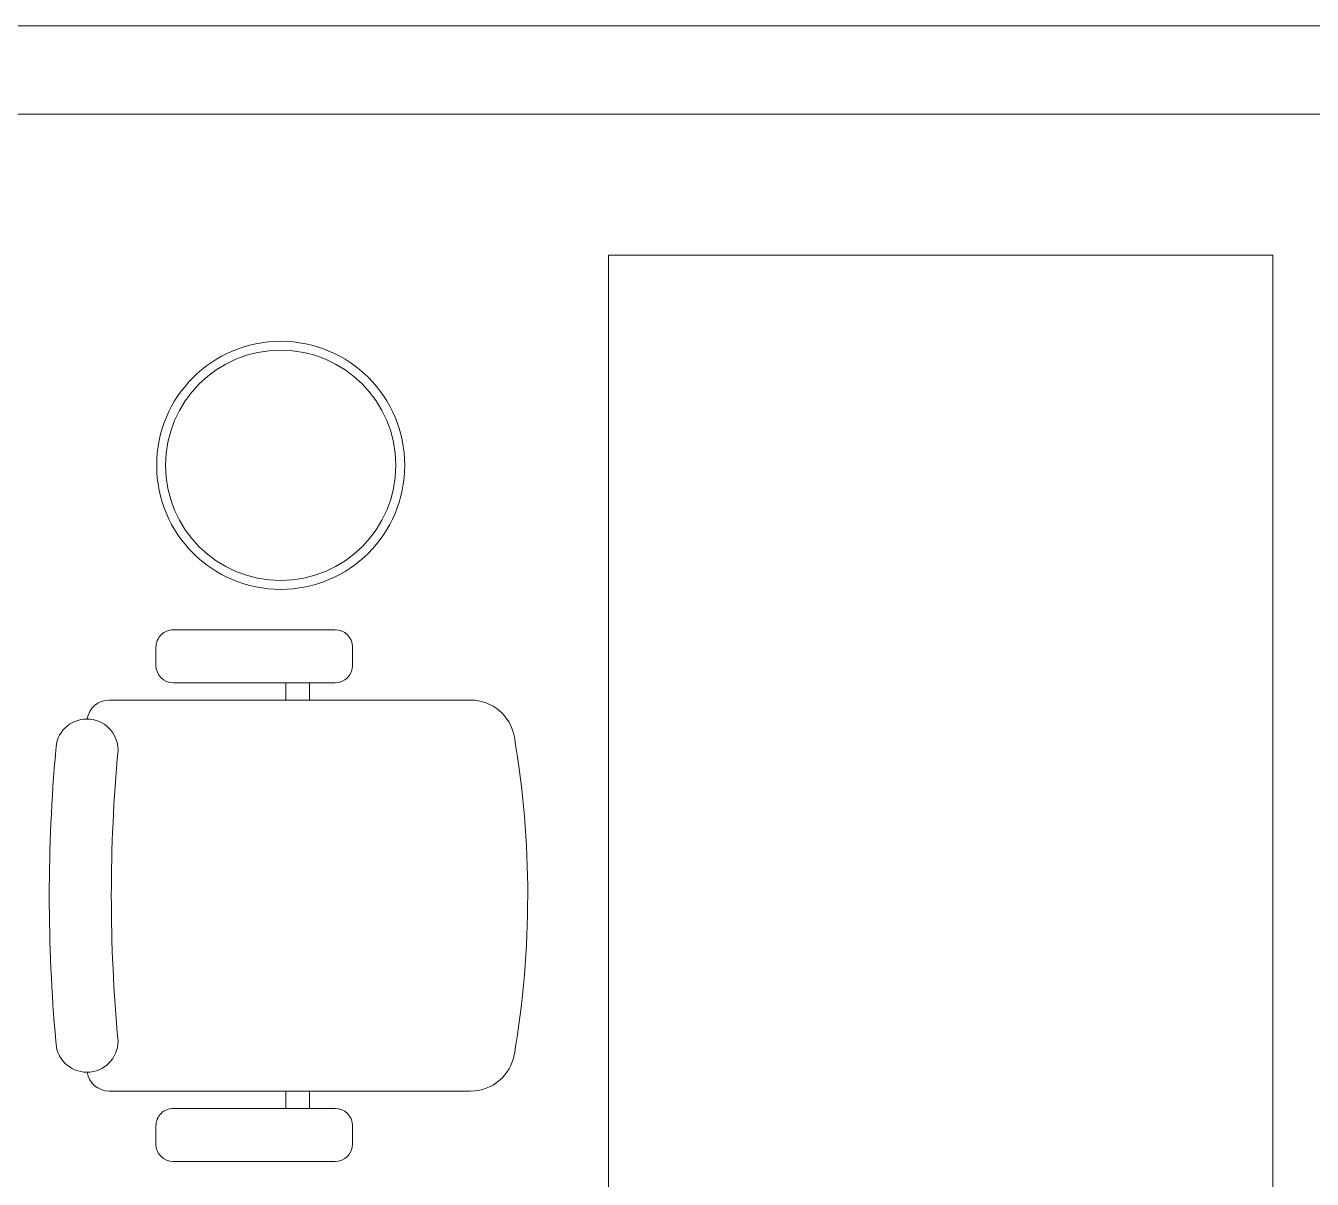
# Model space of a CAD drawing. Extents: x -234346 to 58427, y -132654 to -82394.
# Drawn here: x -36860 to -35408, y -107044 to -105743 of the extents above; entities that cross this region are included whole.
import ezdxf

# ---------------------------------------------------------------- set-up
doc = ezdxf.new("R2010")
doc.units = 0
doc.header["$LTSCALE"] = 8
doc.layers.get('0').update_dxf_attribs({"color": 9, "lineweight": 5})
for name, color, linetype, lineweight in [('72_EGR_EQP_TAG', 9, 'Continuous', 5), ('LOADING', 9, 'Continuous', 5), ('NEW Wall', 9, 'Continuous', 5), ('Walls', 9, 'Continuous', 5)]:
    doc.layers.add(name, color=color, linetype=linetype, lineweight=lineweight)

# ---------------------------------------------------------------- blocks, each defined once
blk = doc.blocks.new('WM00001-P')
at = {"layer": 'LOADING'}
for radius in [0.14, 0.13]:
    blk.add_circle((0, 0), radius, dxfattribs=at)
blk = doc.blocks.new('*X17')
for p, q in [((5, 3), (5, 3)), ((5, 3), (5, 3)), ((5, 3), (5, 3)), ((5, 3), (5, 3)), ((5, 3), (5, 3)), ((5, 3), (5, 3)), ((5, 3), (5, 3)), ((5, 3), (5, 3)), ((5, 3), (5, 3)), ((5, 3), (5, 3)), ((5, 3), (5, 3)), ((5, 3), (5, 3)), ((5, 3), (5, 3)), ((5, 3), (5, 3)), ((5, 3), (5, 3)), ((5, 3), (5, 3)), ((5, 3), (5, 3)), ((5, 3), (5, 3)), ((5, 3), (5, 3)), ((5, 3), (5, 3)), ((5, 3), (5, 3)), ((5, 3), (5, 3)), ((5, 3), (5, 3)), ((5, 3), (5, 3)), ((5, 3), (5, 3)), ((5, 3), (5, 3)), ((5, 3), (5, 3)), ((5, 3), (5, 3)), ((5, 3), (5, 3)), ((5, 3), (5, 3)), ((5, 3), (5, 3)), ((5, 3), (5, 3)), ((5, 3), (5, 3)), ((5, 3), (5, 3)), ((5, 3), (5, 3)), ((5, 3), (5, 3)), ((5, 3), (5, 3)), ((5, 3), (5, 3)), ((5, 3), (5, 3)), ((5, 3), (5, 3)), ((5, 3), (5, 3)), ((5, 3), (5, 3)), ((5, 3), (5, 3)), ((5, 3), (5, 3)), ((5, 3), (5, 3)), ((5, 3), (5, 3)), ((5, 3), (5, 3)), ((5, 3), (5, 3)), ((5, 3), (5, 3)), ((5, 3), (5, 3)), ((5, 3), (5, 3)), ((5, 3), (5, 3)), ((5, 3), (5, 3)), ((5, 3), (5, 3)), ((5, 3), (5, 3)), ((5, 3), (5, 3)), ((5, 3), (5, 3)), ((5, 3), (5, 3)), ((5, 3), (5, 3)), ((5, 3), (5, 3)), ((5, 3), (5, 3)), ((5, 3), (5, 3)), ((5, 3), (5, 3)), ((5, 3), (5, 3)), ((5, 3), (5, 3)), ((5, 3), (5, 3)), ((6, 3), (5, 3)), ((5, 3), (5, 3)), ((6, 3), (5, 3)), ((5, 3), (5, 3)), ((6, 3), (5, 3)), ((5, 3), (5, 3)), ((6, 3), (5, 3)), ((5, 3), (5, 3)), ((5, 3), (5, 3)), ((5, 3), (5, 3)), ((5, 3), (5, 3)), ((5, 3), (5, 3)), ((5, 3), (5, 3)), ((5, 3), (5, 3)), ((5, 3), (5, 3)), ((5, 3), (5, 3)), ((5, 3), (5, 3)), ((5, 3), (5, 3)), ((5, 3), (5, 3)), ((5, 3), (5, 3)), ((5, 3), (5, 3)), ((5, 3), (5, 3)), ((5, 3), (5, 3)), ((5, 3), (5, 3)), ((5, 3), (5, 3)), ((5, 3), (5, 3)), ((5, 3), (5, 3)), ((5, 3), (5, 3)), ((5, 3), (5, 3)), ((5, 3), (5, 3)), ((6, 3), (6, 3)), ((6, 3), (6, 3)), ((6, 3), (6, 3)), ((6, 3), (6, 3)), ((6, 3), (6, 3)), ((6, 3), (6, 3)), ((6, 3), (6, 3)), ((6, 3), (6, 3)), ((6, 3), (6, 3)), ((6, 3), (6, 3)), ((6, 3), (6, 3)), ((6, 3), (6, 3)), ((6, 3), (6, 3)), ((6, 3), (6, 3)), ((6, 3), (6, 3)), ((6, 3), (6, 3)), ((6, 3), (6, 3)), ((6, 3), (6, 3)), ((6, 3), (6, 3)), ((6, 3), (6, 3)), ((6, 3), (6, 3)), ((6, 3), (6, 3)), ((6, 3), (6, 3)), ((6, 3), (6, 3)), ((6, 3), (6, 3)), ((6, 3), (6, 3)), ((6, 3), (6, 3)), ((6, 3), (6, 3)), ((6, 3), (6, 3)), ((6, 3), (6, 3)), ((6, 3), (6, 3)), ((6, 3), (6, 3)), ((6, 3), (6, 3)), ((6, 3), (6, 3)), ((6, 3), (6, 3)), ((6, 3), (6, 3)), ((6, 3), (6, 3)), ((6, 3), (6, 3)), ((6, 3), (6, 3)), ((6, 3), (6, 3)), ((6, 3), (6, 3)), ((6, 3), (6, 3)), ((6, 3), (6, 3)), ((6, 3), (6, 3)), ((6, 3), (6, 3)), ((6, 3), (6, 3)), ((6, 3), (6, 3)), ((6, 3), (6, 3)), ((6, 3), (6, 3)), ((6, 3), (6, 3)), ((6, 3), (6, 3)), ((6, 3), (6, 3)), ((6, 3), (6, 3)), ((6, 3), (6, 3)), ((6, 3), (6, 3)), ((6, 3), (6, 3)), ((6, 3), (6, 3)), ((6, 3), (6, 3)), ((6, 3), (6, 3)), ((6, 3), (6, 3)), ((6, 3), (6, 3)), ((6, 3), (6, 3)), ((6, 3), (6, 3)), ((6, 3), (6, 3)), ((6, 3), (6, 3)), ((6, 3), (6, 3)), ((6, 3), (6, 3)), ((6, 3), (6, 3)), ((6, 3), (6, 3)), ((6, 3), (6, 3)), ((6, 3), (6, 3)), ((6, 3), (6, 3)), ((6, 3), (6, 3)), ((6, 3), (6, 3)), ((6, 3), (6, 3)), ((6, 3), (6, 3)), ((6, 3), (6, 3)), ((6, 3), (6, 3)), ((6, 3), (6, 3)), ((6, 3), (6, 3)), ((6, 3), (6, 3)), ((6, 3), (6, 3)), ((6, 3), (6, 3)), ((6, 3), (6, 3)), ((6, 3), (6, 3)), ((6, 3), (6, 3)), ((6, 3), (6, 3)), ((6, 3), (6, 3)), ((6, 3), (6, 3)), ((6, 3), (6, 3)), ((6, 3), (6, 3)), ((6, 3), (6, 3)), ((6, 3), (6, 3)), ((6, 3), (6, 3)), ((6, 3), (6, 3)), ((6, 3), (6, 3)), ((6, 3), (6, 3)), ((6, 3), (6, 3)), ((6, 3), (6, 3)), ((6, 3), (6, 3)), ((6, 3), (6, 3)), ((6, 3), (6, 3)), ((6, 3), (6, 3)), ((6, 3), (6, 3)), ((6, 3), (6, 3)), ((6, 3), (6, 3)), ((6, 3), (6, 3)), ((6, 3), (6, 3)), ((6, 3), (6, 3)), ((6, 3), (6, 3)), ((6, 3), (6, 3)), ((6, 3), (6, 3)), ((6, 3), (6, 3)), ((6, 3), (6, 3)), ((6, 3), (6, 3)), ((6, 3), (6, 3)), ((6, 3), (6, 3)), ((6, 3), (6, 3)), ((6, 3), (6, 3)), ((6, 3), (6, 3)), ((6, 3), (6, 3)), ((6, 3), (6, 3)), ((6, 3), (6, 3)), ((6, 3), (6, 3)), ((6, 3), (6, 3)), ((6, 3), (6, 3)), ((6, 3), (6, 3)), ((6, 3), (6, 3)), ((6, 3), (6, 3)), ((6, 3), (6, 3)), ((6, 3), (6, 3)), ((6, 3), (6, 3)), ((6, 3), (6, 3)), ((6, 3), (6, 3)), ((6, 3), (6, 3)), ((6, 3), (6, 3)), ((6, 3), (6, 3)), ((6, 3), (6, 3)), ((6, 3), (6, 3)), ((6, 3), (6, 3)), ((6, 3), (6, 3)), ((6, 3), (6, 3)), ((6, 3), (6, 3)), ((6, 3), (6, 3)), ((6, 3), (6, 3)), ((6, 3), (6, 3)), ((6, 3), (6, 3)), ((6, 3), (6, 3)), ((6, 3), (6, 3)), ((6, 3), (6, 3)), ((6, 3), (6, 3)), ((6, 3), (6, 3)), ((6, 3), (6, 3)), ((6, 3), (6, 3)), ((6, 3), (6, 3)), ((6, 3), (6, 3)), ((6, 3), (6, 3)), ((6, 3), (6, 3)), ((6, 3), (6, 3)), ((6, 3), (6, 3)), ((6, 3), (6, 3)), ((6, 3), (6, 3)), ((6, 3), (6, 3)), ((6, 3), (6, 3)), ((6, 3), (6, 3)), ((6, 3), (6, 3)), ((6, 3), (6, 3)), ((6, 3), (6, 3)), ((6, 3), (6, 3)), ((6, 3), (6, 3)), ((6, 3), (6, 3)), ((6, 3), (6, 3)), ((6, 3), (6, 3)), ((6, 3), (6, 3)), ((6, 3), (6, 3)), ((6, 3), (6, 3)), ((6, 3), (6, 3)), ((6, 3), (6, 3)), ((6, 3), (6, 3)), ((6, 3), (6, 3)), ((6, 3), (6, 3)), ((6, 3), (6, 3)), ((6, 3), (6, 3)), ((6, 3), (6, 3)), ((6, 3), (6, 3)), ((6, 3), (6, 3)), ((6, 3), (6, 3)), ((6, 3), (6, 3)), ((6, 3), (6, 3)), ((6, 3), (6, 3)), ((6, 3), (6, 3)), ((6, 3), (6, 3)), ((6, 3), (6, 3)), ((6, 3), (6, 3)), ((6, 3), (6, 3)), ((6, 3), (6, 3)), ((6, 3), (6, 3)), ((6, 3), (6, 3)), ((6, 3), (6, 3)), ((6, 3), (6, 3)), ((6, 3), (6, 3)), ((6, 3), (6, 3)), ((6, 3), (6, 3)), ((6, 3), (6, 3)), ((6, 3), (5, 3)), ((6, 3), (5, 3)), ((6, 3), (5, 3)), ((6, 3), (5, 3)), ((6, 3), (5, 3)), ((6, 3), (6, 3)), ((6, 3), (6, 3)), ((6, 3), (6, 3)), ((6, 3), (6, 3)), ((6, 3), (6, 3)), ((6, 3), (6, 3)), ((6, 3), (6, 3)), ((6, 3), (6, 3)), ((6, 3), (6, 3)), ((6, 3), (6, 3)), ((6, 3), (6, 3)), ((6, 3), (6, 3)), ((6, 3), (6, 3)), ((6, 3), (6, 3)), ((6, 3), (6, 3)), ((6, 3), (6, 3)), ((6, 3), (6, 3)), ((6, 3), (6, 3)), ((6, 3), (6, 3)), ((6, 3), (6, 3)), ((6, 3), (6, 3)), ((6, 3), (6, 3)), ((6, 3), (6, 3)), ((6, 3), (6, 3)), ((6, 3), (6, 3)), ((6, 3), (6, 3)), ((6, 3), (6, 3)), ((6, 3), (6, 3)), ((6, 3), (6, 3)), ((6, 3), (6, 3)), ((6, 3), (6, 3)), ((6, 3), (6, 3)), ((6, 3), (6, 3)), ((6, 3), (6, 3)), ((6, 3), (6, 3)), ((6, 3), (6, 3)), ((6, 3), (6, 3)), ((6, 3), (6, 3)), ((6, 3), (6, 3)), ((6, 3), (6, 3)), ((6, 3), (6, 3)), ((6, 3), (6, 3)), ((6, 3), (6, 3)), ((6, 3), (6, 3)), ((6, 3), (6, 3)), ((6, 3), (6, 3)), ((6, 3), (6, 3)), ((6, 3), (6, 3)), ((6, 3), (6, 3)), ((6, 3), (6, 3)), ((6, 3), (6, 3)), ((6, 3), (6, 3)), ((6, 3), (6, 3)), ((6, 3), (6, 3)), ((6, 3), (6, 3)), ((6, 3), (6, 3)), ((6, 3), (6, 3)), ((6, 3), (6, 3)), ((6, 3), (6, 3)), ((6, 3), (6, 3)), ((6, 3), (6, 3)), ((6, 3), (6, 3)), ((6, 3), (6, 3)), ((6, 3), (6, 3)), ((6, 3), (6, 3)), ((6, 3), (6, 3)), ((6, 3), (6, 3)), ((6, 3), (6, 3)), ((6, 3), (6, 3)), ((6, 3), (6, 3)), ((6, 3), (6, 3)), ((6, 3), (6, 3)), ((6, 3), (6, 3)), ((6, 3), (6, 3)), ((6, 3), (6, 3)), ((6, 3), (6, 3)), ((6, 3), (6, 3)), ((6, 3), (6, 3)), ((6, 3), (6, 3)), ((6, 3), (6, 3)), ((6, 3), (6, 3)), ((6, 3), (6, 3)), ((6, 3), (6, 3)), ((6, 3), (6, 3)), ((6, 3), (6, 3)), ((6, 3), (6, 3)), ((6, 3), (6, 3)), ((6, 3), (6, 3)), ((6, 3), (6, 3)), ((6, 3), (6, 3)), ((6, 3), (6, 3)), ((6, 3), (6, 3)), ((6, 3), (6, 3)), ((6, 3), (6, 3)), ((6, 3), (6, 3)), ((6, 3), (6, 3)), ((6, 3), (6, 3)), ((6, 3), (6, 3)), ((6, 3), (6, 3)), ((6, 3), (6, 3)), ((6, 3), (6, 3)), ((6, 3), (6, 3)), ((6, 3), (6, 3)), ((6, 3), (6, 3)), ((6, 3), (6, 3)), ((6, 3), (6, 3)), ((6, 3), (6, 3)), ((6, 3), (6, 3)), ((6, 3), (6, 3)), ((6, 3), (6, 3)), ((6, 3), (6, 3)), ((6, 3), (6, 3)), ((6, 3), (6, 3)), ((6, 3), (6, 3)), ((6, 3), (6, 3)), ((6, 3), (6, 3)), ((6, 3), (6, 3)), ((6, 3), (6, 3)), ((6, 3), (6, 3)), ((6, 3), (6, 3)), ((6, 3), (6, 3)), ((6, 3), (6, 3)), ((6, 3), (6, 3)), ((6, 3), (6, 3)), ((6, 3), (6, 3)), ((6, 3), (6, 3)), ((6, 3), (6, 3)), ((6, 3), (6, 3)), ((6, 3), (6, 3)), ((6, 3), (6, 3)), ((6, 3), (6, 3)), ((6, 3), (6, 3)), ((6, 3), (6, 3)), ((6, 3), (6, 3)), ((6, 3), (6, 3)), ((6, 3), (6, 3)), ((6, 3), (6, 3)), ((6, 3), (6, 3)), ((6, 3), (6, 3)), ((6, 3), (6, 3)), ((6, 3), (6, 3)), ((6, 3), (6, 3)), ((6, 3), (6, 3)), ((6, 3), (6, 3)), ((6, 3), (6, 3)), ((6, 3), (6, 3)), ((6, 3), (6, 3)), ((6, 3), (6, 3)), ((6, 3), (6, 3)), ((6, 3), (6, 3)), ((6, 3), (6, 3)), ((6, 3), (6, 3)), ((6, 3), (6, 3)), ((6, 3), (6, 3)), ((6, 3), (6, 3)), ((6, 3), (6, 3)), ((6, 3), (6, 3)), ((6, 3), (6, 3)), ((6, 3), (6, 3)), ((6, 3), (6, 3)), ((6, 3), (6, 3)), ((6, 3), (6, 3)), ((6, 3), (6, 3)), ((6, 3), (6, 3)), ((6, 3), (6, 3)), ((6, 3), (6, 3)), ((6, 3), (6, 3)), ((6, 3), (6, 3)), ((6, 3), (6, 3)), ((6, 3), (6, 3)), ((6, 3), (6, 3)), ((6, 3), (6, 3)), ((6, 3), (6, 3)), ((6, 3), (6, 3)), ((6, 3), (6, 3)), ((6, 3), (6, 3)), ((6, 3), (6, 3)), ((6, 3), (6, 3)), ((6, 3), (6, 3)), ((6, 3), (6, 3)), ((6, 3), (6, 3)), ((6, 3), (6, 3)), ((6, 3), (6, 3)), ((6, 3), (6, 3)), ((6, 3), (6, 3)), ((6, 3), (6, 3)), ((6, 3), (6, 3)), ((6, 3), (6, 3)), ((6, 3), (6, 3)), ((6, 3), (6, 3)), ((6, 3), (6, 3)), ((6, 3), (6, 3)), ((6, 3), (6, 3)), ((6, 3), (6, 3)), ((6, 3), (6, 3)), ((6, 3), (6, 3)), ((6, 3), (6, 3)), ((6, 3), (6, 3)), ((6, 3), (6, 3)), ((6, 3), (6, 3)), ((6, 3), (6, 3)), ((6, 3), (6, 3)), ((6, 3), (6, 3)), ((6, 3), (6, 3)), ((6, 3), (6, 3)), ((6, 3), (6, 3)), ((6, 3), (6, 3)), ((6, 3), (6, 3)), ((6, 3), (6, 3)), ((6, 3), (6, 3)), ((6, 3), (6, 3)), ((6, 3), (6, 3)), ((6, 3), (6, 3)), ((6, 3), (6, 3)), ((6, 3), (6, 3)), ((6, 3), (6, 3)), ((6, 3), (6, 3)), ((6, 3), (6, 3)), ((6, 3), (6, 3)), ((6, 3), (6, 3)), ((6, 3), (6, 3)), ((6, 3), (6, 3)), ((6, 3), (6, 3)), ((6, 3), (6, 3)), ((6, 3), (6, 3)), ((6, 3), (6, 3)), ((6, 3), (6, 3)), ((6, 3), (6, 3)), ((6, 3), (6, 3)), ((6, 3), (6, 3)), ((6, 3), (6, 3)), ((6, 3), (6, 3)), ((6, 3), (6, 3)), ((6, 3), (6, 3)), ((6, 3), (6, 3)), ((6, 3), (6, 3)), ((6, 3), (6, 3)), ((6, 3), (6, 3)), ((6, 3), (6, 3)), ((6, 3), (6, 3)), ((6, 3), (6, 3)), ((6, 3), (6, 3)), ((6, 3), (6, 3)), ((6, 3), (6, 3)), ((6, 3), (6, 3)), ((6, 3), (6, 3)), ((6, 3), (6, 3)), ((6, 3), (6, 3)), ((6, 3), (6, 3)), ((6, 3), (6, 3)), ((6, 3), (6, 3)), ((6, 3), (6, 3)), ((6, 3), (6, 3)), ((6, 3), (6, 3)), ((6, 3), (6, 3)), ((6, 3), (6, 3)), ((6, 3), (6, 3)), ((6, 3), (6, 3)), ((6, 3), (6, 3)), ((6, 3), (6, 3)), ((6, 3), (6, 3)), ((6, 3), (6, 3)), ((6, 3), (6, 3)), ((6, 3), (6, 3)), ((6, 3), (6, 3)), ((6, 3), (6, 3)), ((6, 3), (6, 3)), ((6, 3), (6, 3)), ((6, 3), (6, 3)), ((6, 3), (6, 3)), ((6, 3), (6, 3)), ((6, 3), (6, 3)), ((6, 3), (6, 3)), ((6, 3), (6, 3)), ((6, 3), (6, 3)), ((6, 3), (6, 3)), ((6, 3), (6, 3)), ((6, 3), (6, 3)), ((6, 3), (6, 3)), ((6, 3), (6, 3)), ((6, 3), (6, 3)), ((6, 3), (6, 3)), ((6, 3), (6, 3)), ((6, 3), (6, 3)), ((6, 3), (6, 3)), ((6, 3), (6, 3)), ((6, 3), (6, 3)), ((6, 3), (6, 3)), ((6, 3), (6, 3)), ((6, 3), (6, 3)), ((6, 3), (6, 3)), ((6, 3), (6, 3)), ((6, 3), (6, 3)), ((6, 3), (6, 3)), ((6, 3), (6, 3)), ((6, 3), (6, 3)), ((6, 3), (6, 3)), ((6, 3), (6, 3)), ((6, 3), (6, 3)), ((6, 3), (6, 3)), ((6, 3), (6, 3)), ((6, 3), (6, 3)), ((6, 3), (6, 3)), ((6, 3), (6, 3)), ((6, 3), (6, 3)), ((6, 3), (6, 3)), ((6, 3), (6, 3)), ((6, 3), (6, 3)), ((6, 3), (6, 3)), ((6, 3), (6, 3)), ((6, 3), (6, 3)), ((6, 3), (6, 3)), ((6, 3), (6, 3)), ((6, 3), (6, 3)), ((6, 3), (6, 3)), ((6, 3), (6, 3)), ((6, 3), (6, 3))]:
    blk.add_line(p, q)
blk = doc.blocks.new('*X18')
for p, q in [((13, 1), (13, 1)), ((13, 1), (13, 1)), ((13, 1), (13, 1)), ((13, 1), (13, 1)), ((13, 1), (13, 1)), ((13, 1), (13, 1)), ((13, 1), (13, 1)), ((13, 1), (13, 1)), ((13, 1), (13, 1)), ((13, 1), (13, 1)), ((13, 1), (13, 1)), ((13, 1), (13, 1)), ((13, 1), (13, 1)), ((13, 1), (13, 1)), ((13, 1), (13, 1)), ((13, 1), (14, 1)), ((13, 1), (14, 1)), ((13, 1), (14, 1)), ((13, 1), (13, 1)), ((13, 1), (13, 1)), ((13, 1), (13, 1)), ((13, 1), (13, 1)), ((13, 1), (13, 1)), ((13, 1), (13, 1)), ((13, 1), (13, 1)), ((13, 1), (13, 1)), ((13, 1), (13, 1)), ((13, 1), (13, 1)), ((13, 1), (13, 1)), ((13, 1), (13, 1)), ((13, 1), (13, 1)), ((13, 1), (13, 1)), ((13, 1), (13, 1)), ((13, 1), (13, 1)), ((13, 1), (13, 1)), ((13, 1), (13, 1)), ((13, 1), (13, 1)), ((13, 1), (13, 1)), ((13, 1), (13, 1)), ((13, 1), (13, 1)), ((13, 1), (13, 1)), ((13, 1), (13, 1)), ((13, 1), (13, 1)), ((13, 1), (13, 1)), ((13, 1), (13, 1)), ((13, 1), (13, 1)), ((13, 1), (13, 1)), ((13, 1), (13, 1)), ((13, 1), (13, 1)), ((13, 1), (13, 1)), ((13, 1), (13, 1)), ((13, 1), (13, 1)), ((13, 1), (13, 1)), ((13, 1), (13, 1)), ((13, 1), (13, 1)), ((13, 1), (13, 1)), ((13, 1), (13, 1)), ((13, 1), (13, 1)), ((13, 1), (13, 1)), ((13, 1), (13, 1)), ((13, 1), (13, 1)), ((13, 1), (13, 1)), ((13, 1), (13, 1)), ((13, 1), (13, 1)), ((13, 1), (13, 1)), ((13, 1), (13, 1)), ((13, 1), (13, 1)), ((13, 1), (13, 1)), ((13, 1), (13, 1)), ((13, 1), (13, 1)), ((13, 1), (13, 1)), ((13, 1), (13, 1)), ((13, 1), (13, 1)), ((13, 1), (13, 1)), ((13, 1), (13, 1)), ((13, 1), (13, 1)), ((13, 1), (13, 1)), ((13, 1), (13, 1)), ((13, 1), (13, 1)), ((13, 1), (13, 1)), ((13, 1), (13, 1)), ((13, 1), (13, 1)), ((13, 1), (13, 1)), ((13, 1), (13, 1)), ((13, 1), (13, 1)), ((13, 1), (13, 1)), ((13, 1), (13, 1)), ((13, 1), (13, 1)), ((13, 1), (13, 1)), ((13, 1), (13, 1)), ((13, 1), (13, 1)), ((13, 1), (13, 1)), ((13, 1), (13, 1)), ((13, 1), (13, 1)), ((13, 1), (13, 1)), ((13, 1), (13, 1)), ((13, 1), (13, 1)), ((13, 1), (13, 1)), ((13, 1), (13, 1)), ((13, 1), (13, 1)), ((13, 1), (13, 1)), ((13, 1), (13, 1)), ((13, 1), (13, 1)), ((13, 1), (13, 1)), ((13, 1), (13, 1)), ((13, 1), (13, 1)), ((13, 1), (13, 1)), ((13, 1), (13, 1)), ((13, 1), (13, 1)), ((13, 1), (13, 1)), ((13, 1), (13, 1)), ((13, 1), (13, 1)), ((13, 1), (13, 1)), ((13, 1), (13, 1)), ((13, 1), (13, 1)), ((13, 1), (13, 1)), ((13, 1), (13, 1)), ((13, 1), (13, 1)), ((13, 1), (13, 1)), ((13, 1), (13, 1)), ((13, 1), (13, 1)), ((13, 1), (13, 1)), ((13, 1), (13, 1)), ((13, 1), (14, 1)), ((13, 0), (13, 0)), ((13, 0), (13, 0)), ((13, 0), (13, 0)), ((13, 0), (13, 0)), ((13, 0), (13, 0)), ((13, 0), (13, 0)), ((13, 0), (13, 0)), ((13, 0), (13, 0)), ((13, 0), (13, 0)), ((13, 0), (13, 0)), ((13, 0), (13, 0)), ((13, 0), (13, 0)), ((13, 0), (13, 0)), ((13, 0), (13, 0)), ((13, 0), (13, 0)), ((13, 0), (13, 0)), ((13, 0), (13, 0)), ((13, 0), (13, 0)), ((13, 0), (13, 0)), ((13, 0), (13, 0)), ((13, 0), (13, 0)), ((13, 0), (13, 0)), ((13, 0), (13, 0)), ((13, 0), (13, 0)), ((13, 0), (13, 0)), ((13, 0), (13, 0)), ((13, 0), (13, 0)), ((13, 0), (13, 0)), ((13, 0), (13, 0)), ((13, 0), (13, 0)), ((13, 0), (13, 0)), ((13, 0), (13, 0)), ((13, 0), (13, 0)), ((13, 0), (13, 0)), ((13, 0), (13, 0)), ((13, 0), (13, 0)), ((13, 0), (13, 0)), ((13, 0), (13, 0)), ((13, 0), (13, 0)), ((13, 0), (13, 0)), ((13, 0), (13, 0)), ((13, 0), (13, 0)), ((13, 0), (13, 0)), ((13, 0), (13, 0)), ((13, 0), (13, 0)), ((13, 0), (13, 0)), ((13, 0), (13, 0)), ((13, 0), (13, 0)), ((13, 0), (14, 0)), ((13, 0), (14, 0)), ((13, 0), (13, 0)), ((13, 0), (14, 0)), ((14, 1), (14, 1)), ((14, 1), (14, 1)), ((14, 1), (14, 1)), ((14, 1), (14, 1)), ((14, 1), (14, 1)), ((14, 1), (14, 1)), ((14, 1), (14, 1)), ((14, 1), (14, 1)), ((14, 1), (14, 1)), ((14, 1), (14, 1)), ((14, 1), (14, 1)), ((14, 1), (14, 1)), ((14, 1), (14, 1)), ((14, 1), (14, 1)), ((14, 1), (14, 1)), ((14, 1), (14, 1)), ((14, 1), (14, 1)), ((14, 1), (14, 1)), ((14, 1), (14, 1)), ((14, 1), (14, 1)), ((14, 1), (14, 1)), ((14, 1), (14, 1)), ((14, 1), (14, 1)), ((14, 1), (14, 1)), ((14, 1), (14, 1)), ((14, 1), (14, 1)), ((14, 1), (14, 1)), ((14, 1), (14, 1)), ((14, 1), (14, 1)), ((14, 1), (14, 1)), ((14, 1), (14, 1)), ((14, 1), (14, 1)), ((14, 1), (14, 1)), ((14, 1), (14, 1)), ((14, 1), (14, 1)), ((14, 1), (14, 1)), ((14, 1), (14, 1)), ((14, 1), (14, 1)), ((14, 1), (14, 1)), ((14, 1), (14, 1)), ((14, 1), (14, 1)), ((14, 1), (14, 1)), ((14, 1), (14, 1)), ((14, 1), (14, 1)), ((14, 1), (14, 1)), ((14, 1), (14, 1)), ((14, 1), (14, 1)), ((14, 1), (14, 1)), ((14, 1), (14, 1)), ((14, 1), (14, 1)), ((14, 1), (14, 1)), ((14, 1), (14, 1)), ((14, 1), (14, 1)), ((14, 1), (14, 1)), ((14, 1), (14, 1)), ((14, 1), (14, 1)), ((14, 1), (14, 1)), ((14, 1), (14, 1)), ((14, 1), (14, 1)), ((14, 1), (14, 1)), ((14, 1), (14, 1)), ((14, 1), (14, 1)), ((14, 1), (14, 1)), ((14, 1), (14, 1)), ((14, 1), (14, 1)), ((14, 1), (14, 1)), ((14, 1), (14, 1)), ((14, 1), (14, 1)), ((14, 1), (14, 1)), ((14, 1), (14, 1)), ((14, 1), (14, 1)), ((14, 1), (14, 1)), ((14, 1), (14, 1)), ((14, 1), (14, 1)), ((14, 1), (14, 1)), ((14, 1), (14, 1)), ((14, 1), (14, 1)), ((14, 1), (14, 1)), ((14, 1), (14, 1)), ((14, 1), (14, 1)), ((14, 1), (14, 1)), ((14, 1), (14, 1)), ((14, 1), (14, 1)), ((14, 1), (14, 1)), ((14, 1), (14, 1)), ((14, 1), (14, 1)), ((14, 1), (14, 1)), ((14, 1), (14, 1)), ((14, 1), (14, 1)), ((14, 1), (14, 1)), ((14, 1), (14, 1)), ((14, 1), (14, 1)), ((14, 1), (14, 1)), ((14, 1), (14, 1)), ((14, 0), (14, 0)), ((14, 0), (14, 0)), ((14, 0), (14, 0)), ((14, 0), (14, 0)), ((14, 0), (14, 0)), ((14, 0), (14, 0)), ((14, 0), (14, 0)), ((14, 0), (14, 0)), ((14, 0), (14, 0)), ((14, 0), (14, 0)), ((14, 0), (14, 0)), ((14, 0), (14, 0)), ((14, 0), (14, 0)), ((14, 0), (14, 0)), ((14, 0), (14, 0)), ((14, 0), (14, 0)), ((14, 0), (14, 0)), ((14, 0), (14, 0)), ((14, 0), (14, 0)), ((14, 0), (14, 0)), ((14, 0), (14, 0)), ((14, 0), (14, 0)), ((14, 0), (14, 0)), ((14, 0), (14, 0)), ((14, 0), (14, 0)), ((14, 0), (14, 0)), ((14, 0), (14, 0)), ((14, 0), (14, 0)), ((14, 0), (14, 0)), ((14, 0), (14, 0)), ((14, 0), (14, 0)), ((14, 0), (14, 0)), ((14, 0), (14, 0)), ((14, 0), (14, 0)), ((14, 0), (14, 0)), ((14, 0), (14, 0)), ((14, 0), (14, 0)), ((14, 0), (14, 0)), ((14, 0), (14, 0)), ((14, 0), (14, 0)), ((14, 0), (14, 0)), ((14, 0), (14, 0)), ((14, 0), (14, 0)), ((14, 0), (14, 0)), ((14, 0), (14, 0)), ((14, 0), (14, 0)), ((14, 0), (14, 0)), ((14, 0), (14, 0)), ((13, 0), (13, 0)), ((13, 0), (14, 0)), ((13, 0), (13, 0)), ((13, 0), (14, 0)), ((13, 0), (13, 0)), ((13, 0), (14, 0)), ((13, 0), (13, 0)), ((13, 0), (13, 0)), ((13, 0), (13, 0)), ((13, 0), (13, 0)), ((13, 0), (14, 0)), ((13, 0), (13, 0)), ((13, 0), (14, 0)), ((13, 0), (13, 0)), ((13, 0), (14, 0)), ((13, 0), (13, 0)), ((13, 0), (14, 0)), ((13, 0), (13, 0)), ((13, 0), (14, 0)), ((13, 0), (13, 0)), ((13, 0), (14, 0)), ((13, 0), (13, 0)), ((13, 0), (14, 0)), ((13, 0), (13, 0)), ((13, 0), (13, 0)), ((13, 0), (13, 0)), ((13, 0), (14, 0)), ((13, 0), (13, 0)), ((13, 0), (14, 0)), ((13, 0), (13, 0)), ((13, 0), (14, 0)), ((13, 0), (13, 0)), ((13, 0), (14, 0)), ((13, 0), (13, 0)), ((13, 0), (13, 0)), ((13, 0), (13, 0)), ((13, 0), (13, 0)), ((13, 0), (13, 0)), ((13, 0), (13, 0)), ((13, 0), (13, 0)), ((13, 0), (13, 0)), ((13, 0), (13, 0)), ((13, 0), (13, 0)), ((13, 0), (13, 0)), ((13, 0), (13, 0)), ((13, 0), (13, 0)), ((13, 0), (13, 0)), ((13, 0), (13, 0)), ((13, 0), (13, 0)), ((13, 0), (13, 0)), ((13, 0), (13, 0)), ((13, 0), (13, 0)), ((13, 0), (13, 0)), ((13, 0), (13, 0)), ((13, 0), (13, 0)), ((13, 0), (13, 0)), ((13, 0), (13, 0)), ((13, 0), (13, 0)), ((13, 0), (13, 0)), ((13, 0), (13, 0)), ((13, 0), (13, 0)), ((13, 0), (13, 0)), ((13, 0), (13, 0)), ((13, 0), (13, 0)), ((13, -1), (13, -1)), ((13, -1), (13, -1)), ((13, -1), (13, -1)), ((13, -1), (13, -1)), ((13, -1), (13, -1)), ((13, -1), (14, -1)), ((13, -1), (13, -1)), ((14, 0), (14, 0)), ((14, 0), (14, 0)), ((14, 0), (14, 0)), ((14, 0), (14, 0)), ((14, 0), (14, 0)), ((14, 0), (14, 0)), ((14, 0), (14, 0)), ((14, 0), (14, 0)), ((14, 0), (14, 0)), ((14, 0), (14, 0)), ((14, 0), (14, 0)), ((14, 0), (14, 0)), ((14, 0), (14, 0)), ((14, 0), (14, 0)), ((14, 0), (14, 0)), ((13, 0), (14, 0)), ((14, 0), (14, 0)), ((14, 0), (14, 0)), ((14, 0), (14, 0)), ((14, 0), (14, 0)), ((14, 0), (14, 0)), ((14, 0), (14, 0)), ((14, 0), (14, 0)), ((14, 0), (14, 0)), ((14, 0), (14, 0)), ((14, 0), (14, 0)), ((14, 0), (14, 0)), ((14, 0), (14, 0)), ((14, 0), (14, 0)), ((14, 0), (14, 0)), ((14, 0), (14, 0)), ((14, 0), (14, 0)), ((14, 0), (14, 0)), ((14, 0), (14, 0)), ((14, 0), (14, 0)), ((14, 0), (14, 0)), ((14, 0), (14, 0)), ((14, 0), (14, 0)), ((14, 0), (14, 0)), ((14, 0), (14, 0)), ((14, 0), (14, 0)), ((14, 0), (14, 0)), ((14, 0), (14, 0)), ((14, 0), (14, 0)), ((14, 0), (14, 0)), ((14, 0), (14, 0)), ((14, 0), (14, 0)), ((14, 0), (14, 0)), ((14, 0), (14, 0)), ((14, 0), (14, 0)), ((14, -1), (14, -1)), ((14, -1), (14, -1)), ((14, -1), (14, -1)), ((14, -1), (14, -1)), ((14, -1), (14, -1))]:
    blk.add_line(p, q)
blk = doc.blocks.new('GF21018-P')
for p, q in [((-0.2207, 0.4756), (-0.2207, 0.0675)), ((0.2205, 0.4756), (0.2205, 0.0675)), ((-0.2806, 0.3422), (-0.2598, 0.3422)), ((0.2596, 0.3422), (0.2804, 0.3422)), ((-0.3002, 0.3226), (-0.3002, 0.14)), ((-0.2402, 0.3226), (-0.2402, 0.14)), ((0.24, 0.3226), (0.24, 0.14)), ((0.3, 0.3226), (0.3, 0.14)), ((-0.2402, 0.2937), (-0.2207, 0.2937)), ((0.2205, 0.2937), (0.24, 0.2937)), ((-0.2402, 0.2671), (-0.2207, 0.2671)), ((0.2205, 0.2671), (0.24, 0.2671)), ((-0.2806, 0.1204), (-0.2598, 0.1204)), ((0.2596, 0.1204), (0.2804, 0.1204))]:
    blk.add_line(p, q)
for points in [[(0.24, 0.2937), (0.24, 0.2937), (0.24, 0.2937), (0.24, 0.2937), (0.24, 0.2937), (0.24, 0.2937), (0.24, 0.2937), (0.24, 0.2937), (0.24, 0.2937), (0.24, 0.2937), (0.24, 0.2937), (0.24, 0.2937), (0.24, 0.2937), (0.24, 0.2937), (0.24, 0.2937), (0.24, 0.2937), (0.24, 0.2937), (0.24, 0.2937), (0.24, 0.2937), (0.24, 0.2937), (0.24, 0.2937), (0.24, 0.2937), (0.24, 0.2937), (0.24, 0.2937), (0.24, 0.2937), (0.24, 0.2937), (0.24, 0.2937), (0.24, 0.2937), (0.24, 0.2937), (0.24, 0.2937), (0.24, 0.2937), (0.24, 0.2937), (0.24, 0.2937), (0.24, 0.2937), (0.24, 0.2937), (0.24, 0.2937), (0.24, 0.2937), (0.24, 0.2937), (0.24, 0.2937), (0.24, 0.2937), (0.24, 0.2937), (0.24, 0.2937), (0.24, 0.2937), (0.24, 0.2937), (0.24, 0.2937), (0.24, 0.2937), (0.24, 0.2937), (0.24, 0.2937), (0.24, 0.2937), (0.24, 0.2937), (0.24, 0.2937), (0.24, 0.2937), (0.24, 0.2937), (0.24, 0.2937), (0.24, 0.2937), (0.24, 0.2937), (0.24, 0.2937), (0.24, 0.2937), (0.24, 0.2937), (0.24, 0.2937), (0.24, 0.2937), (0.24, 0.2937), (0.24, 0.2937), (0.24, 0.2937), (0.24, 0.2937), (0.24, 0.2937), (0.24, 0.2937), (0.24, 0.2937), (0.24, 0.2937), (0.24, 0.2937), (0.24, 0.2937), (0.24, 0.2937), (0.24, 0.2937), (0.24, 0.2937), (0.24, 0.2937), (0.24, 0.2937), (0.24, 0.2937), (0.24, 0.2937), (0.24, 0.2937), (0.24, 0.2937), (0.24, 0.2937), (0.24, 0.2937), (0.24, 0.2937), (0.24, 0.2937), (0.24, 0.2937), (0.24, 0.2937), (0.24, 0.2937), (0.24, 0.2937), (0.24, 0.2937), (0.24, 0.2937), (0.24, 0.2937), (0.24, 0.2937), (0.24, 0.2937), (0.24, 0.2937), (0.24, 0.2937), (0.24, 0.2937), (0.24, 0.2937), (0.24, 0.2937), (0.24, 0.2937), (0.24, 0.2937), (0.24, 0.2937), (0.24, 0.2937), (0.24, 0.2937), (0.24, 0.2937), (0.24, 0.2937), (0.24, 0.2937), (0.24, 0.2937), (0.24, 0.2937), (0.24, 0.2937), (0.24, 0.2937), (0.24, 0.2937), (0.24, 0.2937), (0.24, 0.2937), (0.24, 0.2937), (0.24, 0.2937), (0.24, 0.2937), (0.24, 0.2937), (0.24, 0.2937), (0.24, 0.2937), (0.24, 0.2937), (0.24, 0.2937), (0.24, 0.2937), (0.24, 0.2937), (0.24, 0.2937), (0.24, 0.2937), (0.24, 0.2937), (0.24, 0.2937), (0.24, 0.2937), (0.24, 0.2937), (0.24, 0.2937), (0.24, 0.2937), (0.24, 0.2937), (0.24, 0.2937), (0.24, 0.2937), (0.24, 0.2937), (0.24, 0.2937), (0.24, 0.2937), (0.24, 0.2937), (0.24, 0.2937), (0.24, 0.2937), (0.24, 0.2937), (0.24, 0.2937), (0.24, 0.2937), (0.24, 0.2937), (0.24, 0.2937), (0.24, 0.2937), (0.24, 0.2937), (0.24, 0.2937), (0.24, 0.2937), (0.24, 0.2937), (0.24, 0.2937), (0.24, 0.2937), (0.24, 0.2937), (0.24, 0.2937), (0.24, 0.2937), (0.24, 0.2937), (0.24, 0.2937), (0.24, 0.2937), (0.24, 0.2937), (0.24, 0.2937), (0.24, 0.2937), (0.24, 0.2937), (0.24, 0.2937), (0.24, 0.2937), (0.24, 0.2937), (0.24, 0.2937), (0.24, 0.2937), (0.24, 0.2937), (0.24, 0.2937), (0.24, 0.2937), (0.24, 0.2937), (0.24, 0.2937), (0.24, 0.2937), (0.24, 0.2937), (0.24, 0.2937), (0.24, 0.2937), (0.24, 0.2937), (0.24, 0.2937), (0.24, 0.2937), (0.24, 0.2937), (0.24, 0.2937), (0.24, 0.2937), (0.24, 0.2937), (0.24, 0.2937), (0.24, 0.2937), (0.24, 0.2937), (0.24, 0.2937), (0.24, 0.2937), (0.24, 0.2937), (0.24, 0.2937), (0.24, 0.2937), (0.24, 0.2937), (0.24, 0.2937), (0.24, 0.2937), (0.24, 0.2937), (0.24, 0.2937), (0.24, 0.2937), (0.24, 0.2937), (0.24, 0.2937), (0.24, 0.2937), (0.24, 0.2937), (0.24, 0.2937), (0.24, 0.2937), (0.24, 0.2937), (0.24, 0.2937), (0.24, 0.2937), (0.24, 0.2937), (0.24, 0.2937), (0.24, 0.2937), (0.24, 0.2937), (0.24, 0.2937), (0.24, 0.2937), (0.24, 0.2937), (0.24, 0.2937), (0.24, 0.2937), (0.24, 0.2937), (0.24, 0.2937), (0.24, 0.2937), (0.24, 0.2937), (0.24, 0.2937), (0.24, 0.2937), (0.24, 0.2937), (0.24, 0.2937), (0.24, 0.2937), (0.24, 0.2937), (0.24, 0.2937), (0.24, 0.2937), (0.24, 0.2937), (0.24, 0.2937), (0.24, 0.2937), (0.24, 0.2937), (0.24, 0.2937), (0.24, 0.2937), (0.24, 0.2937), (0.24, 0.2937), (0.24, 0.2937), (0.24, 0.2937), (0.24, 0.2937), (0.24, 0.2937), (0.24, 0.2937), (0.24, 0.2937), (0.24, 0.2937), (0.24, 0.2937), (0.24, 0.2937), (0.24, 0.2937), (0.24, 0.2937), (0.24, 0.2937), (0.24, 0.2937), (0.24, 0.2937), (0.24, 0.2937), (0.24, 0.2937), (0.24, 0.2937), (0.24, 0.2937), (0.24, 0.2937), (0.24, 0.2937), (0.24, 0.2937), (0.24, 0.2937), (0.24, 0.2937), (0.24, 0.2937), (0.24, 0.2937), (0.24, 0.2937), (0.24, 0.2937), (0.24, 0.2937), (0.24, 0.2937), (0.24, 0.2937), (0.24, 0.2937), (0.24, 0.2937), (0.24, 0.2937), (0.24, 0.2937), (0.24, 0.2937), (0.24, 0.2937), (0.24, 0.2937), (0.24, 0.2937), (0.24, 0.2937), (0.24, 0.2937), (0.24, 0.2937), (0.24, 0.2937)], [(0.24, 0.2937), (0.24, 0.2937), (0.24, 0.2937), (0.24, 0.2937), (0.24, 0.2937), (0.24, 0.2937), (0.24, 0.2937), (0.24, 0.2937), (0.24, 0.2937), (0.24, 0.2937), (0.24, 0.2937), (0.24, 0.2937), (0.24, 0.2937), (0.24, 0.2937), (0.24, 0.2937), (0.24, 0.2937), (0.24, 0.2937), (0.24, 0.2937), (0.24, 0.2937), (0.24, 0.2937), (0.24, 0.2937), (0.24, 0.2937), (0.24, 0.2937), (0.24, 0.2937), (0.24, 0.2937), (0.24, 0.2937), (0.24, 0.2937), (0.24, 0.2937), (0.24, 0.2937), (0.24, 0.2937), (0.24, 0.2937), (0.24, 0.2937), (0.24, 0.2937), (0.24, 0.2937), (0.24, 0.2937), (0.24, 0.2937), (0.24, 0.2937), (0.24, 0.2937), (0.24, 0.2937), (0.24, 0.2937), (0.24, 0.2937), (0.24, 0.2937), (0.24, 0.2937), (0.24, 0.2937), (0.24, 0.2937), (0.24, 0.2937), (0.24, 0.2937), (0.24, 0.2937), (0.24, 0.2937), (0.24, 0.2937), (0.24, 0.2937), (0.24, 0.2937), (0.24, 0.2937), (0.24, 0.2937), (0.24, 0.2937), (0.24, 0.2937), (0.24, 0.2937), (0.24, 0.2937), (0.24, 0.2937), (0.24, 0.2937), (0.24, 0.2937), (0.24, 0.2937), (0.24, 0.2937), (0.24, 0.2937), (0.24, 0.2937), (0.24, 0.2937), (0.24, 0.2937), (0.24, 0.2937), (0.24, 0.2937), (0.24, 0.2937), (0.24, 0.2937), (0.24, 0.2937), (0.24, 0.2937), (0.24, 0.2937), (0.24, 0.2937), (0.24, 0.2937), (0.24, 0.2937), (0.24, 0.2937), (0.24, 0.2937), (0.24, 0.2937), (0.24, 0.2937), (0.24, 0.2937), (0.24, 0.2937), (0.24, 0.2937), (0.24, 0.2937), (0.24, 0.2937), (0.24, 0.2937), (0.24, 0.2937), (0.24, 0.2937), (0.24, 0.2937), (0.24, 0.2937), (0.24, 0.2937), (0.24, 0.2937), (0.24, 0.2937), (0.24, 0.2937), (0.24, 0.2937), (0.24, 0.2937), (0.24, 0.2937), (0.24, 0.2937), (0.24, 0.2937), (0.24, 0.2937), (0.24, 0.2937), (0.24, 0.2937), (0.24, 0.2937), (0.24, 0.2937), (0.24, 0.2937), (0.24, 0.2937), (0.24, 0.2937), (0.24, 0.2937), (0.24, 0.2937), (0.24, 0.2937), (0.24, 0.2937), (0.24, 0.2937), (0.24, 0.2937), (0.24, 0.2937), (0.24, 0.2937), (0.24, 0.2937), (0.24, 0.2937), (0.24, 0.2937), (0.24, 0.2937), (0.24, 0.2937), (0.24, 0.2937), (0.24, 0.2937), (0.24, 0.2937), (0.24, 0.2937), (0.24, 0.2937), (0.24, 0.2937), (0.24, 0.2937), (0.24, 0.2937), (0.24, 0.2937), (0.24, 0.2937), (0.24, 0.2937), (0.24, 0.2937), (0.24, 0.2937), (0.24, 0.2937), (0.24, 0.2937), (0.24, 0.2937), (0.24, 0.2937), (0.24, 0.2937), (0.24, 0.2937), (0.24, 0.2937), (0.24, 0.2937), (0.24, 0.2937), (0.24, 0.2937), (0.24, 0.2937), (0.24, 0.2937), (0.24, 0.2937), (0.24, 0.2937), (0.24, 0.2937), (0.24, 0.2937), (0.24, 0.2937), (0.24, 0.2937), (0.24, 0.2937), (0.24, 0.2937), (0.24, 0.2937), (0.24, 0.2937), (0.24, 0.2937), (0.24, 0.2937), (0.24, 0.2937), (0.24, 0.2937), (0.24, 0.2937), (0.24, 0.2937), (0.24, 0.2937), (0.24, 0.2937), (0.24, 0.2937), (0.24, 0.2937), (0.24, 0.2937), (0.24, 0.2937), (0.24, 0.2937), (0.24, 0.2937), (0.24, 0.2937), (0.24, 0.2937), (0.24, 0.2937), (0.24, 0.2937), (0.24, 0.2937), (0.24, 0.2937), (0.24, 0.2937), (0.24, 0.2937), (0.24, 0.2937), (0.24, 0.2937), (0.24, 0.2937), (0.24, 0.2937), (0.24, 0.2937), (0.24, 0.2937), (0.24, 0.2937), (0.24, 0.2937), (0.24, 0.2937), (0.24, 0.2937), (0.24, 0.2937), (0.24, 0.2937), (0.24, 0.2937), (0.24, 0.2937), (0.24, 0.2937), (0.24, 0.2937), (0.24, 0.2937), (0.24, 0.2937), (0.24, 0.2937), (0.24, 0.2937), (0.24, 0.2937), (0.24, 0.2937), (0.24, 0.2937), (0.24, 0.2937), (0.24, 0.2937), (0.24, 0.2937), (0.24, 0.2937), (0.24, 0.2937), (0.24, 0.2937), (0.24, 0.2937), (0.24, 0.2937), (0.24, 0.2937), (0.24, 0.2937), (0.24, 0.2937), (0.24, 0.2937), (0.24, 0.2937), (0.24, 0.2937), (0.24, 0.2937), (0.24, 0.2937), (0.24, 0.2937), (0.24, 0.2937)], [(0.24, 0.2937), (0.24, 0.2937), (0.24, 0.2937), (0.24, 0.2937), (0.24, 0.2937), (0.24, 0.2937), (0.24, 0.2937), (0.24, 0.2937), (0.24, 0.2937), (0.24, 0.2937), (0.24, 0.2937), (0.24, 0.2937), (0.24, 0.2937), (0.24, 0.2937), (0.24, 0.2937), (0.24, 0.2937), (0.24, 0.2937), (0.24, 0.2937), (0.24, 0.2937), (0.24, 0.2937), (0.24, 0.2937), (0.24, 0.2937), (0.24, 0.2937), (0.24, 0.2937), (0.24, 0.2937), (0.24, 0.2937), (0.24, 0.2937), (0.24, 0.2937), (0.24, 0.2937), (0.24, 0.2937), (0.24, 0.2937), (0.24, 0.2937), (0.24, 0.2937), (0.24, 0.2937), (0.24, 0.2937), (0.24, 0.2937), (0.24, 0.2937), (0.24, 0.2937), (0.24, 0.2937), (0.24, 0.2937), (0.24, 0.2937), (0.24, 0.2937), (0.24, 0.2937), (0.24, 0.2937), (0.24, 0.2937), (0.24, 0.2937), (0.24, 0.2937), (0.24, 0.2937), (0.24, 0.2937), (0.24, 0.2937), (0.24, 0.2937), (0.24, 0.2937), (0.24, 0.2937), (0.24, 0.2937), (0.24, 0.2937), (0.24, 0.2937), (0.24, 0.2937), (0.24, 0.2937), (0.24, 0.2937), (0.24, 0.2937), (0.24, 0.2937), (0.24, 0.2937), (0.24, 0.2937), (0.24, 0.2937), (0.24, 0.2937), (0.24, 0.2937), (0.24, 0.2937), (0.24, 0.2937), (0.24, 0.2937), (0.24, 0.2937), (0.24, 0.2937), (0.24, 0.2937), (0.24, 0.2937), (0.24, 0.2937), (0.24, 0.2937), (0.24, 0.2937), (0.24, 0.2937), (0.24, 0.2937), (0.24, 0.2937), (0.24, 0.2937), (0.24, 0.2937), (0.24, 0.2937), (0.24, 0.2937), (0.24, 0.2937), (0.24, 0.2937), (0.24, 0.2937), (0.24, 0.2937), (0.24, 0.2937), (0.24, 0.2937), (0.24, 0.2937), (0.24, 0.2937), (0.24, 0.2937), (0.24, 0.2937), (0.24, 0.2937), (0.24, 0.2937), (0.24, 0.2937), (0.24, 0.2937), (0.24, 0.2937), (0.24, 0.2937), (0.24, 0.2937), (0.24, 0.2937), (0.24, 0.2937), (0.24, 0.2937), (0.24, 0.2937), (0.24, 0.2937), (0.24, 0.2937), (0.24, 0.2937), (0.24, 0.2937), (0.24, 0.2937), (0.24, 0.2937), (0.24, 0.2937), (0.24, 0.2937), (0.24, 0.2937), (0.24, 0.2937), (0.24, 0.2937), (0.24, 0.2937), (0.24, 0.2937), (0.24, 0.2937), (0.24, 0.2937), (0.24, 0.2937), (0.24, 0.2937), (0.24, 0.2937), (0.24, 0.2937), (0.24, 0.2937), (0.24, 0.2937), (0.24, 0.2937), (0.24, 0.2937), (0.24, 0.2937), (0.24, 0.2937), (0.24, 0.2937), (0.24, 0.2937), (0.24, 0.2937), (0.24, 0.2937), (0.24, 0.2937), (0.24, 0.2937), (0.24, 0.2937), (0.24, 0.2937), (0.24, 0.2937), (0.24, 0.2937), (0.24, 0.2937), (0.24, 0.2937), (0.24, 0.2937), (0.24, 0.2937), (0.24, 0.2937), (0.24, 0.2937), (0.24, 0.2937), (0.24, 0.2937), (0.24, 0.2937), (0.24, 0.2937), (0.24, 0.2937), (0.24, 0.2937), (0.24, 0.2937), (0.24, 0.2937), (0.24, 0.2937), (0.24, 0.2937), (0.24, 0.2937), (0.24, 0.2937), (0.24, 0.2937), (0.24, 0.2937), (0.24, 0.2937), (0.24, 0.2937), (0.24, 0.2937), (0.24, 0.2937), (0.24, 0.2937), (0.24, 0.2937), (0.24, 0.2937), (0.24, 0.2937), (0.24, 0.2937), (0.24, 0.2937), (0.24, 0.2937), (0.24, 0.2937), (0.24, 0.2937), (0.24, 0.2937), (0.24, 0.2937), (0.24, 0.2937), (0.24, 0.2937), (0.24, 0.2937), (0.24, 0.2937), (0.24, 0.2937), (0.24, 0.2937), (0.24, 0.2937), (0.24, 0.2937), (0.24, 0.2937), (0.24, 0.2937), (0.24, 0.2937), (0.24, 0.2937), (0.24, 0.2937), (0.24, 0.2937), (0.24, 0.2937), (0.24, 0.2937), (0.24, 0.2937), (0.24, 0.2937), (0.24, 0.2937), (0.24, 0.2937), (0.24, 0.2937), (0.24, 0.2937), (0.24, 0.2937), (0.24, 0.2937), (0.24, 0.2937), (0.24, 0.2937), (0.24, 0.2937), (0.24, 0.2937), (0.24, 0.2937), (0.24, 0.2937), (0.24, 0.2937), (0.24, 0.2937), (0.24, 0.2937), (0.24, 0.2937), (0.24, 0.2937), (0.24, 0.2937), (0.24, 0.2937), (0.24, 0.2937), (0.24, 0.2937), (0.24, 0.2937)]]:
    blk.add_lwpolyline(points, close=True)
for centre, radius, start, end in [((-0.0001, -0.5295), 1.0695, 80.3671, 99.6329), ((-0.1707, 0.4756), 0.05, 99.6329, 180), ((0.1705, 0.4756), 0.05, 0, 80.3671), ((-0.2806, 0.3226), 0.0196, 90, 180), ((-0.2598, 0.3226), 0.0196, 360, 90), ((0.2596, 0.3226), 0.0196, 90, 180), ((0.2804, 0.3226), 0.0196, 0, 90), ((-0.2806, 0.14), 0.0196, 180, 270), ((-0.2598, 0.14), 0.0196, 270, 360), ((0.2596, 0.14), 0.0196, 180, 270), ((0.2804, 0.14), 0.0196, 270, 0), ((-0.1643, 0.0425), 0.0351, 90, 270), ((0, 1.8467), 1.7767, 264.6946, 275.3053), ((0.1641, 0.0425), 0.0351, 270, 90), ((-0.1957, 0.0675), 0.025, 180, 261.4721), ((0.1955, 0.0675), 0.025, 278.5279, 360), ((0, 1.8314), 1.8314, 264.8532, 275.147)]:
    blk.add_arc(centre, radius, start, end)
at = {"layer": 'NEW Wall', "linetype": 'Continuous'}
for points in [[(0.24, 0.2937), (0.24, 0.2937), (0.24, 0.2937), (0.24, 0.2937), (0.24, 0.2937), (0.24, 0.2937), (0.24, 0.2937), (0.24, 0.2937)], [(0.24, 0.2937), (0.24, 0.2937), (0.24, 0.2937), (0.24, 0.2937), (0.24, 0.2937), (0.24, 0.2937), (0.24, 0.2937)], [(0.24, 0.2937), (0.24, 0.2937), (0.24, 0.2937), (0.24, 0.2937), (0.24, 0.2937), (0.24, 0.2937), (0.24, 0.2937), (0.24, 0.2937), (0.24, 0.2937)], [(0.24, 0.2937), (0.24, 0.2937), (0.24, 0.2937), (0.24, 0.2937), (0.24, 0.2937), (0.24, 0.2937), (0.24, 0.2937), (0.24, 0.2937), (0.24, 0.2937), (0.24, 0.2937)], [(0.24, 0.2937), (0.24, 0.2937), (0.24, 0.2937), (0.24, 0.2937), (0.24, 0.2937), (0.24, 0.2937), (0.24, 0.2937), (0.24, 0.2937), (0.24, 0.2937), (0.24, 0.2937), (0.24, 0.2937), (0.24, 0.2937), (0.24, 0.2937), (0.24, 0.2937), (0.24, 0.2937)], [(0.24, 0.2937), (0.24, 0.2937), (0.24, 0.2937), (0.24, 0.2937), (0.24, 0.2937), (0.24, 0.2937), (0.24, 0.2937), (0.24, 0.2937), (0.24, 0.2937), (0.24, 0.2937)], [(0.24, 0.2937), (0.24, 0.2937), (0.24, 0.2937), (0.24, 0.2937), (0.24, 0.2937), (0.24, 0.2937), (0.24, 0.2937), (0.24, 0.2937), (0.24, 0.2937), (0.24, 0.2937)], [(0.24, 0.2937), (0.24, 0.2937), (0.24, 0.2937), (0.24, 0.2937), (0.24, 0.2937), (0.24, 0.2937), (0.24, 0.2937), (0.24, 0.2937), (0.24, 0.2937), (0.24, 0.2937)], [(0.24, 0.2937), (0.24, 0.2937), (0.24, 0.2937), (0.24, 0.2937), (0.24, 0.2937), (0.24, 0.2937), (0.24, 0.2937), (0.24, 0.2937), (0.24, 0.2937), (0.24, 0.2937), (0.24, 0.2937), (0.24, 0.2937), (0.24, 0.2937), (0.24, 0.2937), (0.24, 0.2937), (0.24, 0.2937), (0.24, 0.2937), (0.24, 0.2937)], [(0.24, 0.2937), (0.24, 0.2937), (0.24, 0.2937), (0.24, 0.2937), (0.24, 0.2937), (0.24, 0.2937), (0.24, 0.2937), (0.24, 0.2937), (0.24, 0.2937), (0.24, 0.2937), (0.24, 0.2937), (0.24, 0.2937)], [(0.24, 0.2937), (0.24, 0.2937), (0.24, 0.2937), (0.24, 0.2937), (0.24, 0.2937), (0.24, 0.2937), (0.24, 0.2937)], [(0.24, 0.2937), (0.24, 0.2937), (0.24, 0.2937), (0.24, 0.2937), (0.24, 0.2937), (0.24, 0.2937), (0.24, 0.2937), (0.24, 0.2937), (0.24, 0.2937), (0.24, 0.2937), (0.24, 0.2937), (0.24, 0.2937), (0.24, 0.2937), (0.24, 0.2937), (0.24, 0.2937), (0.24, 0.2937), (0.24, 0.2937), (0.24, 0.2937), (0.24, 0.2937), (0.24, 0.2937), (0.24, 0.2937), (0.24, 0.2937), (0.24, 0.2937), (0.24, 0.2937), (0.24, 0.2937), (0.24, 0.2937), (0.24, 0.2937), (0.24, 0.2937), (0.24, 0.2937), (0.24, 0.2937), (0.24, 0.2937), (0.24, 0.2937), (0.24, 0.2937), (0.24, 0.2937), (0.24, 0.2937), (0.24, 0.2937), (0.24, 0.2937), (0.24, 0.2937), (0.24, 0.2937), (0.24, 0.2937), (0.24, 0.2937), (0.24, 0.2937), (0.24, 0.2937), (0.24, 0.2937), (0.24, 0.2937), (0.24, 0.2937), (0.24, 0.2937), (0.24, 0.2937), (0.24, 0.2937), (0.24, 0.2937), (0.24, 0.2937), (0.24, 0.2937), (0.24, 0.2937), (0.24, 0.2937), (0.24, 0.2937), (0.24, 0.2937), (0.24, 0.2937), (0.24, 0.2937), (0.24, 0.2937), (0.24, 0.2937), (0.24, 0.2937), (0.24, 0.2937), (0.24, 0.2937), (0.24, 0.2937), (0.24, 0.2937), (0.24, 0.2937), (0.24, 0.2937), (0.24, 0.2937), (0.24, 0.2937), (0.24, 0.2937), (0.24, 0.2937), (0.24, 0.2937), (0.24, 0.2937), (0.24, 0.2937), (0.24, 0.2937), (0.24, 0.2937), (0.24, 0.2937), (0.24, 0.2937), (0.24, 0.2937), (0.24, 0.2937), (0.24, 0.2937), (0.24, 0.2937), (0.24, 0.2937), (0.24, 0.2937), (0.24, 0.2937), (0.24, 0.2937), (0.24, 0.2937), (0.24, 0.2937), (0.24, 0.2937), (0.24, 0.2937), (0.24, 0.2937), (0.24, 0.2937), (0.24, 0.2937), (0.24, 0.2937), (0.24, 0.2937), (0.24, 0.2937), (0.24, 0.2937), (0.24, 0.2937), (0.24, 0.2937), (0.24, 0.2937), (0.24, 0.2937), (0.24, 0.2937), (0.24, 0.2937), (0.24, 0.2937), (0.24, 0.2937), (0.24, 0.2937), (0.24, 0.2937), (0.24, 0.2937), (0.24, 0.2937), (0.24, 0.2937), (0.24, 0.2937)], [(0.24, 0.2937), (0.24, 0.2937), (0.24, 0.2937), (0.24, 0.2937), (0.24, 0.2937), (0.24, 0.2937), (0.24, 0.2937), (0.24, 0.2937), (0.24, 0.2937), (0.24, 0.2937), (0.24, 0.2937), (0.24, 0.2937), (0.24, 0.2937), (0.24, 0.2937), (0.24, 0.2937), (0.24, 0.2937), (0.24, 0.2937)], [(0.24, 0.2937), (0.24, 0.2937), (0.24, 0.2937), (0.24, 0.2937), (0.24, 0.2937), (0.24, 0.2937), (0.24, 0.2937), (0.24, 0.2937), (0.24, 0.2937), (0.24, 0.2937), (0.24, 0.2937), (0.24, 0.2937), (0.24, 0.2937), (0.24, 0.2937), (0.24, 0.2937), (0.24, 0.2937), (0.24, 0.2937), (0.24, 0.2937), (0.24, 0.2937), (0.24, 0.2937), (0.24, 0.2937), (0.24, 0.2937), (0.24, 0.2937), (0.24, 0.2937), (0.24, 0.2937), (0.24, 0.2937), (0.24, 0.2937), (0.24, 0.2937), (0.24, 0.2937), (0.24, 0.2937), (0.24, 0.2937), (0.24, 0.2937), (0.24, 0.2937), (0.24, 0.2937), (0.24, 0.2937), (0.24, 0.2937), (0.24, 0.2937), (0.24, 0.2937), (0.24, 0.2937), (0.24, 0.2937), (0.24, 0.2937), (0.24, 0.2937), (0.24, 0.2937), (0.24, 0.2937), (0.24, 0.2937), (0.24, 0.2937), (0.24, 0.2937), (0.24, 0.2937), (0.24, 0.2937), (0.24, 0.2937), (0.24, 0.2937), (0.24, 0.2937), (0.24, 0.2937), (0.24, 0.2937), (0.24, 0.2937), (0.24, 0.2937), (0.24, 0.2937), (0.24, 0.2937), (0.24, 0.2937), (0.24, 0.2937), (0.24, 0.2937), (0.24, 0.2937), (0.24, 0.2937), (0.24, 0.2937), (0.24, 0.2937), (0.24, 0.2937), (0.24, 0.2937), (0.24, 0.2937), (0.24, 0.2937), (0.24, 0.2937), (0.24, 0.2937), (0.24, 0.2937), (0.24, 0.2937), (0.24, 0.2937), (0.24, 0.2937), (0.24, 0.2937), (0.24, 0.2937), (0.24, 0.2937), (0.24, 0.2937), (0.24, 0.2937), (0.24, 0.2937), (0.24, 0.2937), (0.24, 0.2937), (0.24, 0.2937), (0.24, 0.2937), (0.24, 0.2937), (0.24, 0.2937), (0.24, 0.2937), (0.24, 0.2937)], [(0.24, 0.2937), (0.24, 0.2937), (0.24, 0.2937), (0.24, 0.2937), (0.24, 0.2937), (0.24, 0.2937), (0.24, 0.2937), (0.24, 0.2937), (0.24, 0.2937), (0.24, 0.2937), (0.24, 0.2937), (0.24, 0.2937), (0.24, 0.2937), (0.24, 0.2937), (0.24, 0.2937), (0.24, 0.2937), (0.24, 0.2937), (0.24, 0.2937), (0.24, 0.2937), (0.24, 0.2937), (0.24, 0.2937), (0.24, 0.2937), (0.24, 0.2937), (0.24, 0.2937), (0.24, 0.2937), (0.24, 0.2937), (0.24, 0.2937), (0.24, 0.2937), (0.24, 0.2937), (0.24, 0.2937), (0.24, 0.2937), (0.24, 0.2937), (0.24, 0.2937), (0.24, 0.2937), (0.24, 0.2937), (0.24, 0.2937), (0.24, 0.2937), (0.24, 0.2937), (0.24, 0.2937), (0.24, 0.2937), (0.24, 0.2937), (0.24, 0.2937), (0.24, 0.2937), (0.24, 0.2937), (0.24, 0.2937), (0.24, 0.2937), (0.24, 0.2937), (0.24, 0.2937), (0.24, 0.2937), (0.24, 0.2937), (0.24, 0.2937), (0.24, 0.2937), (0.24, 0.2937), (0.24, 0.2937)]]:
    blk.add_lwpolyline(points, dxfattribs=at)
for name, xscale, yscale, zscale in [('*X17', 8.59375e-11, 8.59375e-11, 8.59375e-11), ('*X18', 5.5e-11, 5.5e-11, 5.5e-11)]:
    blk.add_blockref(name, (0.24, 0.2937), dxfattribs=dict(xscale=xscale, yscale=yscale, zscale=zscale))
blk = doc.blocks.new('1stF')
at = {"layer": 'LOADING', "color": 9, "elevation": 0}
blk.add_lwpolyline([(-36202.3, -107501.5), (-35452.3, -107501.5), (-35452.3, -106001.5), (-36202.3, -106001.5)], close=True, dxfattribs=at)
at = {"layer": 'Walls', "color": 9}
for p, q in [((-29052.3, -105742.6, 0.1), (-37052.3, -105742.6, 0.1)), ((-33452.3, -105842.6, 0.1), (-36952.3, -105842.6, 0.1))]:
    blk.add_line(p, q, dxfattribs=at)
at = {"layer": 'LOADING', "color": 9, "extrusion": (2.25644e-18, -2.24019e-05, -1), "xscale": -1000, "yscale": 1000, "zscale": 1000, "rotation": 90}
blk.add_blockref('WM00001-P', (36572.3, -106238.7, 2.4), dxfattribs=at)
at = {"layer": 'LOADING', "color": 9, "extrusion": (-7.77426e-06, 2.24021e-05, 1), "xscale": 1000, "yscale": 1000, "zscale": 1000, "rotation": 269.9985892449479}
blk.add_blockref('GF21018-P', (-36833.5, -106724.4, -2.1), dxfattribs=at)

msp = doc.modelspace()

# ---------------------------------------------------------------- block references
at = {"layer": '72_EGR_EQP_TAG'}
msp.add_blockref('1stF', (0, 0), dxfattribs=at)

doc.saveas('drawing.dxf')
